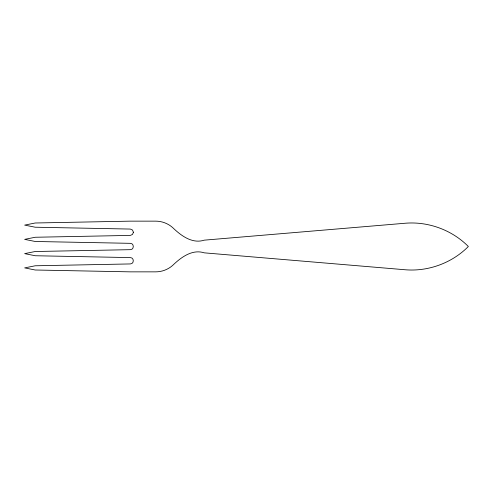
<?xml version="1.0" encoding="UTF-8"?>
<svg xmlns="http://www.w3.org/2000/svg" width="493" height="493" viewBox="0 0 493 493"><rect width="100%" height="100%" fill="white"/><g stroke="black" fill="none" stroke-linecap="round" stroke-linejoin="round"><path stroke-width="0.74" d="M133.4 232.24L132.494 234.458L130.294 235.407L35.213 237.256L24.65 239.37L35.213 241.484L130.294 243.332C134.287 243.252 134.287 249.748 130.294 249.668L35.213 251.516L24.65 253.63L35.213 255.744L130.294 257.592C134.287 257.512 134.287 264.014 130.294 263.934L35.213 265.782L24.65 267.89L35.213 270.004L130.294 271.853L155.646 271.853C161.803 271.865 167.916 269.572 172.55 265.517C180.715 257.605 192.097 248.873 204.244 252.841L404.963 269.739C428.164 271.772 451.964 263.046 468.35 246.5C451.964 229.954 428.164 221.228 404.963 223.261L204.244 240.159C192.097 244.127 180.715 235.395 172.55 227.483C167.916 223.428 161.803 221.135 155.646 221.147L130.294 221.147L35.213 222.996L24.65 225.11L35.213 227.218L130.294 229.066L132.494 230.021L133.4 232.24"/></g></svg>
